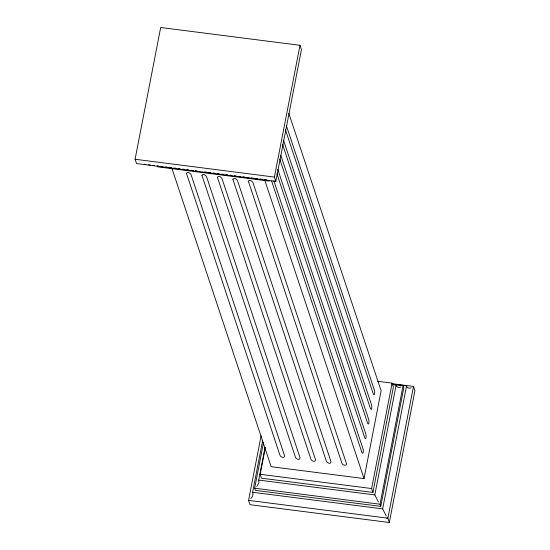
<?xml version="1.0" encoding="UTF-8"?>
<svg xmlns="http://www.w3.org/2000/svg" width="550" height="550" viewBox="0 0 550 550"><rect width="100%" height="100%" fill="white"/><g stroke="black" fill="none" stroke-linecap="round" stroke-linejoin="round"><path stroke-width="0.82" d="M135.08 159.259L160.689 27.5L300.004 45.306L301.441 49.624L275.832 181.383L136.517 163.577L135.08 159.259L274.395 177.066L275.832 181.383L274.746 181.246M274.395 177.066L300.004 45.306M392.246 383.707L413.483 386.423L414.92 390.741L389.311 522.5L249.996 504.694L248.559 500.376L261.119 435.751M250.731 498.678C252.258 497.028 253.694 494.498 252.615 492.257L262.604 440.88M392.067 384.237L403.081 385.646L403.796 387.805L380.751 506.385L255.365 490.359L254.65 488.201L263.478 442.784M256.822 486.502L258.981 482.714L258.706 480.081L265.066 447.397M377.644 381.288L392.102 383.137L393.401 387.028L372.914 492.429L261.456 478.184L260.164 474.299L265.409 447.315M171.868 168.211L271.157 466.703L364.038 478.576L381.109 390.734L288.853 113.389M372.914 492.429L371.614 488.544L392.102 383.137M378.448 502.054L374.804 494.924L396.144 385.124L392.755 384.691M380.751 506.385L380.029 504.226L403.081 385.646M386.286 516.01L382.649 508.881L406.546 385.908L392.102 384.058M413.483 386.423L387.874 518.183L389.311 522.5M400.806 387.028C399.087 387.908 396.337 387.372 396.144 385.124M411.207 387.805C409.489 388.685 406.739 388.149 406.546 385.908M144.299 164.203L146.004 164.422M148.555 164.746L150.253 164.966M152.804 165.289L154.509 165.509M157.059 165.832L158.757 166.052M161.308 166.375L163.006 166.595M165.557 166.918L167.262 167.138M169.812 167.461L171.511 167.681M174.061 168.004L175.766 168.224M178.317 168.547L180.015 168.767M182.566 169.097L184.264 169.311M186.814 169.641L188.519 169.854M191.07 170.184L193.621 170.507M195.319 170.727L197.017 170.94M204.676 171.923L206.374 172.136M208.924 172.466L210.623 172.679M213.173 173.009L214.878 173.222M217.429 173.553L219.127 173.766M221.678 174.096L223.376 174.309M225.933 174.639L227.631 174.852M230.182 175.182L231.88 175.395M234.431 175.725L236.136 175.945M238.686 176.268L240.384 176.488M242.935 176.811L244.633 177.031M247.184 177.354L248.889 177.574M251.439 177.897L253.137 178.117M255.688 178.441L257.393 178.661M259.944 178.984L262.494 179.314M264.192 179.527L266.722 179.85M157.898 166.863L269.349 181.108M260.164 474.299L371.614 488.544M258.706 480.081L374.804 494.924M254.65 488.201L380.029 504.226M252.615 492.257L382.649 508.881M248.559 500.376L387.874 518.183L386.788 518.045M286.289 125.4L374.241 389.792C374.859 390.789 374.976 396.667 373.388 394.185L285.429 129.793M283.442 140.037L371.394 404.436C372.02 405.426 372.13 411.304 370.542 408.829L282.59 144.43M280.864 155.492L368.548 419.072C369.174 420.069 369.284 425.947 367.696 423.466L279.744 159.067M277.75 169.317L365.702 433.709C366.328 434.706 366.438 440.584 364.849 438.103L276.897 173.711M273.824 180.702L362.856 448.353C363.481 449.343 363.598 455.228 362.003 452.746L271.618 181.026M264.743 180.084L364.038 478.576M186.45 173.291L279.868 454.994C280.177 457.194 285.072 458.824 284.508 455.592L191.146 174.928C190.609 173.229 187.667 171.346 186.45 173.291M201.933 175.271L295.343 456.974C295.653 459.174 300.548 460.797 299.991 457.572L206.621 176.907C206.092 175.203 203.149 173.319 201.933 175.271M217.408 177.251L310.826 458.954C311.135 461.154 316.03 462.777 315.466 459.546L222.104 178.881C221.567 177.183 218.625 175.299 217.408 177.251M232.891 179.231L326.301 460.934C326.611 463.134 331.506 464.757 330.949 461.526L237.579 180.861C237.05 179.163 234.107 177.279 232.891 179.231M248.373 181.204L341.784 462.914C342.093 465.114 346.988 466.737 346.424 463.506L253.062 182.841C252.526 181.143 249.583 179.259 248.373 181.204"/></g></svg>
